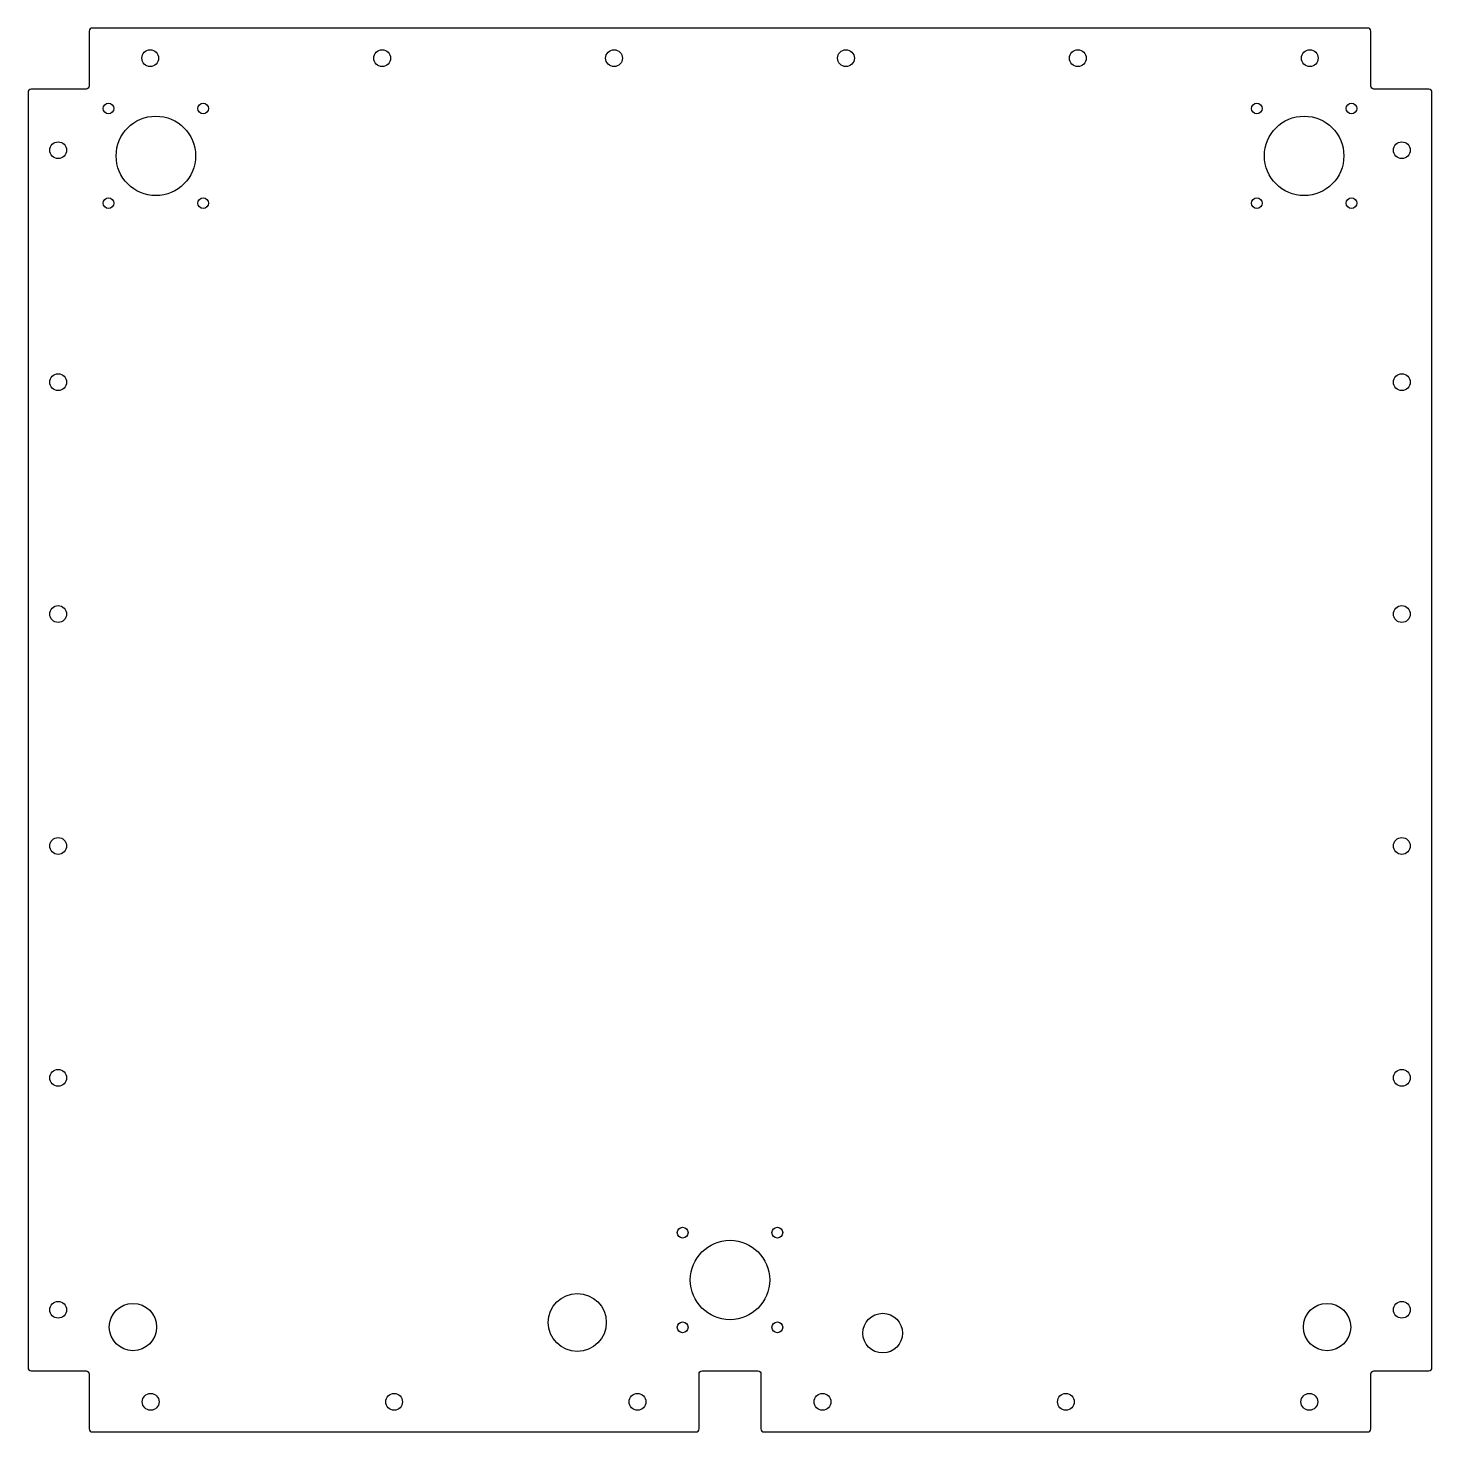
# Model space of a CAD drawing. Header units: millimetres. Extents: x -460 to 0, y -460 to 0.
import ezdxf

# ---------------------------------------------------------------- set-up
doc = ezdxf.new("R2010")
doc.units = ezdxf.units.MM
doc.layers.get('0').update_dxf_attribs({"linetype": 'CONTINUOUS'})

msp = doc.modelspace()

# ---------------------------------------------------------------- linework, layer by layer
msp.add_lwpolyline([(-458.7, -20, 0.414214), (-459.7, -21), (-459.7, -438.7, 0.414214), (-458.7, -439.7), (-440.7, -439.7, -0.414214), (-439.7, -440.7), (-439.7, -458.7, 0.414214), (-438.7, -459.7), (-241, -459.7, 0.414214), (-240, -458.7), (-240, -440.7, -0.414214), (-239, -439.7), (-220.7, -439.7, -0.414214), (-219.7, -440.7), (-219.7, -458.7, 0.414214), (-218.7, -459.7), (-21, -459.7, 0.414214), (-20, -458.7), (-20, -440.7, -0.414214), (-19, -439.7), (-1, -439.7, 0.414214), (0, -438.7), (0, -21, 0.414214), (-1, -20), (-19, -20, -0.414214), (-20, -19), (-20, -1, 0.414214), (-21, 0), (-438.7, 0, 0.414214), (-439.7, -1), (-439.7, -19, -0.414214), (-440.7, -20)], format="xyb", close=True)
for centre, radius in [((-419.7, -9.85), 2.75), ((-343.76, -9.85), 2.75), ((-267.82, -9.85), 2.75), ((-191.88, -9.85), 2.75), ((-115.94, -9.85), 2.75), ((-40, -9.85), 2.75), ((-433.35, -26.35), 1.75), ((-402.35, -26.35), 1.75), ((-57.35, -26.35), 1.75), ((-26.35, -26.35), 1.75), ((-417.85, -41.85), 13), ((-41.85, -41.85), 13), ((-449.85, -40), 2.75), ((-9.85, -40), 2.75), ((-433.35, -57.35), 1.75), ((-402.35, -57.35), 1.75), ((-57.35, -57.35), 1.75), ((-26.35, -57.35), 1.75), ((-449.85, -115.94), 2.75), ((-9.85, -115.94), 2.75), ((-449.85, -191.88), 2.75), ((-9.85, -191.88), 2.75), ((-449.85, -267.82), 2.75), ((-9.85, -267.82), 2.75), ((-449.85, -343.76), 2.75), ((-9.85, -343.76), 2.75), ((-245.35, -394.45), 1.75), ((-214.35, -394.45), 1.75), ((-229.85, -409.95), 13), ((-449.85, -419.7), 2.75), ((-425.35, -425.35), 7.75), ((-279.85, -423.85), 9.5), ((-34.35, -425.35), 7.75), ((-9.85, -419.7), 2.75), ((-179.85, -427.35), 6.5), ((-245.35, -425.45), 1.75), ((-214.35, -425.45), 1.75), ((-419.55, -449.85), 2.75), ((-339.85, -449.85), 2.75), ((-260.15, -449.85), 2.75), ((-199.55, -449.85), 2.75), ((-119.85, -449.85), 2.75), ((-40.15, -449.85), 2.75)]:
    msp.add_circle(centre, radius)

doc.saveas('drawing.dxf')
